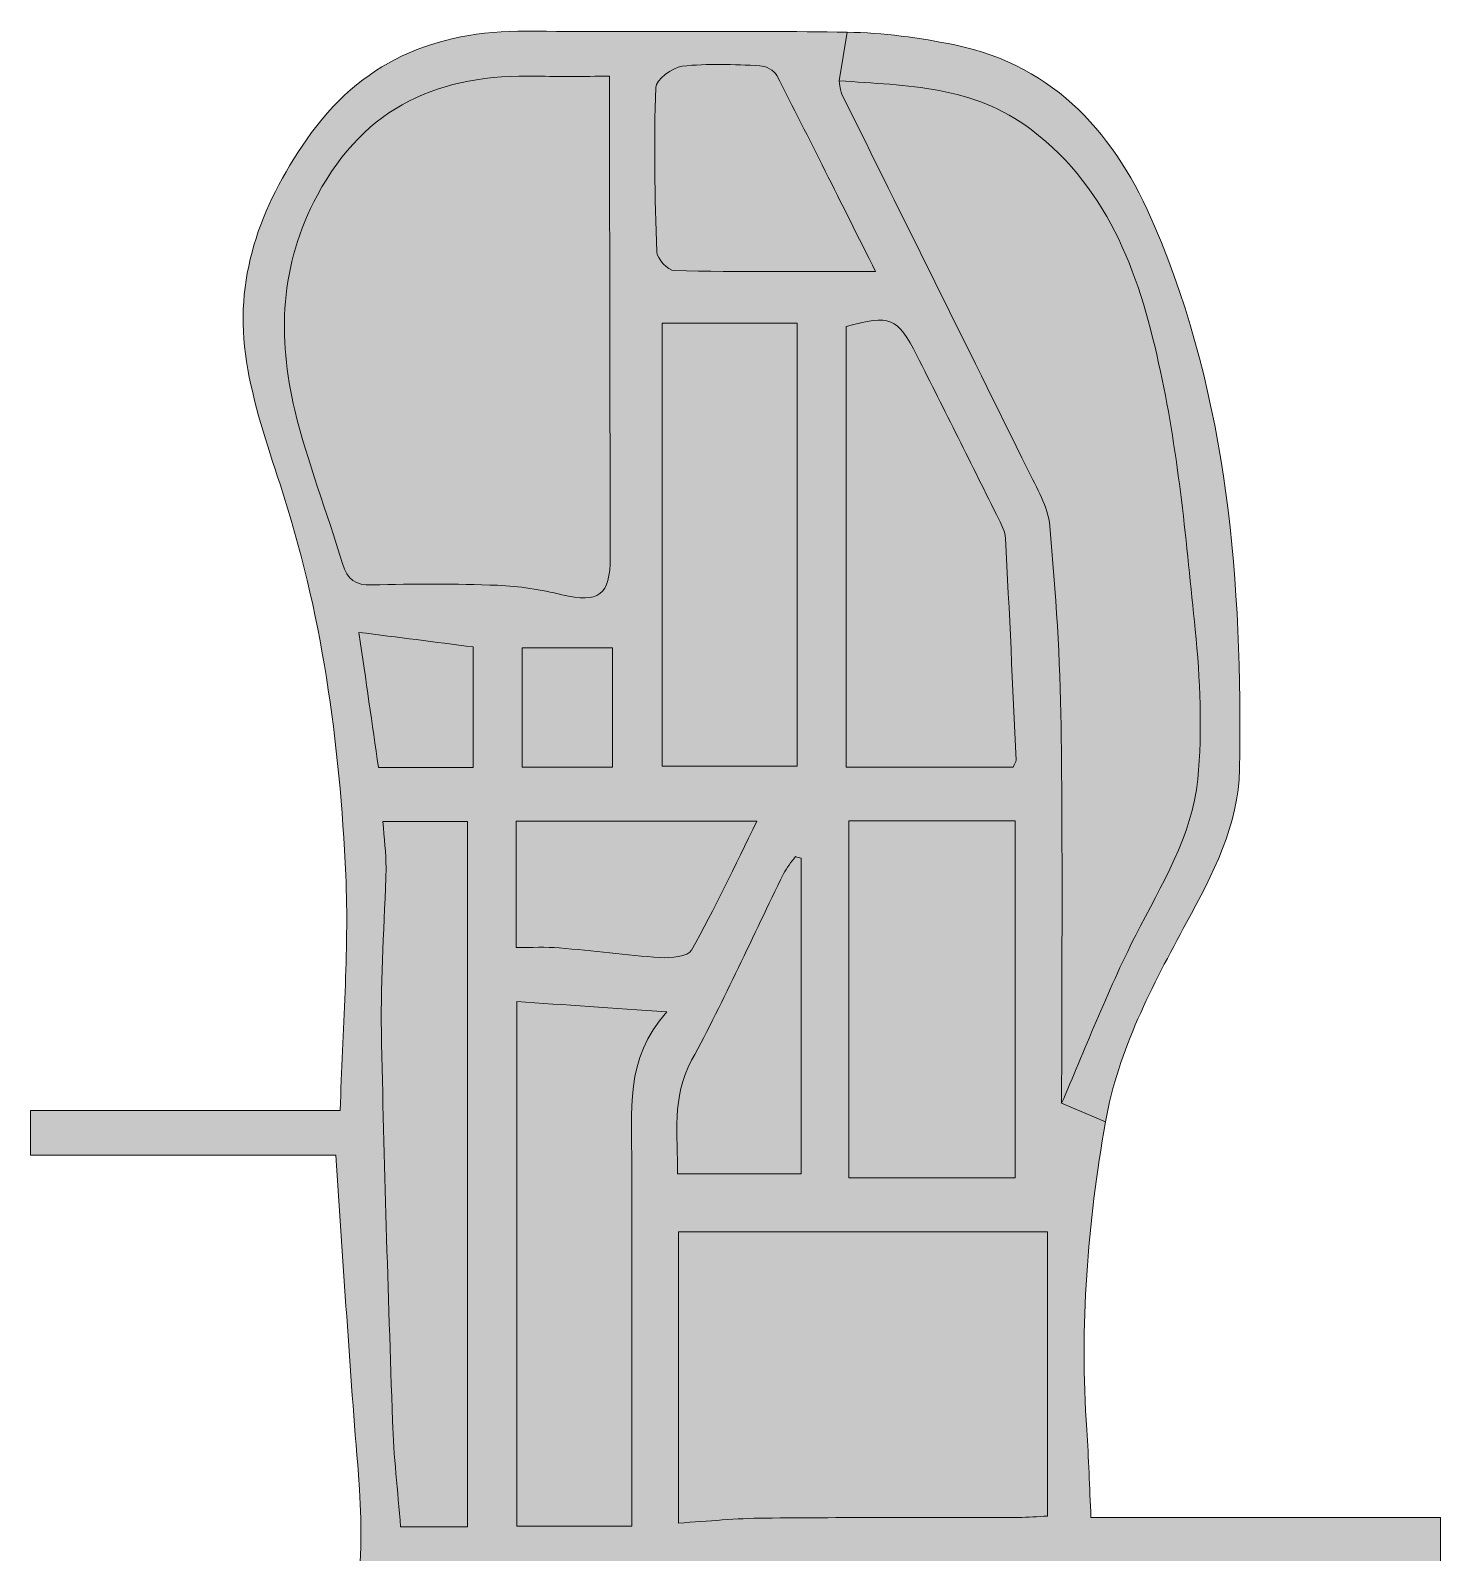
# Model space of a CAD drawing. Header units: millimetres. Extents: x 83 to 193, y -208 to -7.
# Drawn here: x 82.7 to 193.4, y -126.7 to -7.3 of the extents above; entities that cross this region are included whole.
import ezdxf

# ---------------------------------------------------------------- set-up
doc = ezdxf.new("R2010")
doc.units = ezdxf.units.MM
doc.header["$MEASUREMENT"] = 0
doc.layers.add('Layer 1', color=7, linetype='Continuous', lineweight=0)

# ---------------------------------------------------------------- blocks, each defined once
blk = doc.blocks.new('Block_0')
at = {"layer": 'Layer 1', "true_color": 0x0a0909, "transparency": 33554687}
h = blk.add_hatch(color=18, dxfattribs=at)
h.dxf.hatch_style = 2
edge = h.paths.add_edge_path()
edge.add_spline(control_points=[(166.34, -159.74), (158.06, -159.74), (150.09, -159.74), (142.05, -159.74), (142.05, -149.44), (142.05, -139.27), (142.05, -128.92), (149.02, -128.92), (155.69, -128.92), (162.75, -128.92), (162.76, -139.2), (162.38, -149.61), (166.34, -159.74)], knot_values=[0, 0, 0, 0, 1, 1, 1, 2, 2, 2, 3, 3, 3, 4, 4, 4, 4], degree=3, periodic=0)
edge = h.paths.add_edge_path()
edge.add_spline(control_points=[(169.13, -168.28), (169.76, -170.34), (170.47, -172.36), (171.22, -174.63), (164.81, -174.63), (158.72, -174.63), (152.44, -174.63), (152.44, -171.29), (152.44, -167.98), (152.44, -164.42), (154.71, -164.24), (157.07, -164.03), (159.43, -163.88), (160.66, -163.81), (161.91, -163.86), (163.15, -163.85), (167.8, -163.83), (167.78, -163.84), (169.13, -168.28)], knot_values=[0, 0, 0, 0, 1, 1, 1, 2, 2, 2, 3, 3, 3, 4, 4, 4, 5, 5, 5, 6, 6, 6, 6], degree=3, periodic=0)
edge = h.paths.add_edge_path()
edge.add_spline(control_points=[(170.19, -187.91), (168.11, -191.96), (165.07, -194.77), (160.47, -195.83), (157.77, -196.45), (155.17, -197.5), (152.36, -198.41), (152.36, -191.8), (152.36, -185.42), (152.36, -178.88), (158.84, -178.88), (165.21, -178.88), (171.8, -178.88), (172.19, -182.09), (171.65, -185.08), (170.19, -187.91)], knot_values=[0, 0, 0, 0, 1, 1, 1, 2, 2, 2, 3, 3, 3, 4, 4, 4, 5, 5, 5, 5], degree=3, periodic=0)
edge = h.paths.add_edge_path()
edge.add_spline(control_points=[(146.06, -201.88), (140.03, -204.01), (133.8, -204.9), (127.41, -204.56), (125.84, -204.48), (124.99, -203.96), (125.02, -202.05), (125.14, -194.4), (125.07, -186.74), (125.07, -178.85), (133.08, -178.85), (140.77, -178.85), (148.73, -178.85), (148.73, -182.11), (148.73, -185.22), (148.73, -188.34), (148.73, -191.55), (148.6, -194.77), (148.78, -197.97), (148.89, -200.13), (147.79, -201.27), (146.06, -201.88)], knot_values=[0, 0, 0, 0, 1, 1, 1, 2, 2, 2, 3, 3, 3, 4, 4, 4, 5, 5, 5, 6, 6, 6, 7, 7, 7, 7], degree=3, periodic=0)
edge = h.paths.add_edge_path()
edge.add_spline(control_points=[(121.56, -202.93), (113.93, -202.76), (101.53, -192.43), (100.26, -178.37), (106.83, -178.37), (113.24, -178.33), (119.65, -178.44), (120.29, -178.45), (121.47, -179.42), (121.47, -179.96), (121.59, -187.61), (121.56, -195.27), (121.56, -202.93)], knot_values=[0, 0, 0, 0, 1, 1, 1, 2, 2, 2, 3, 3, 3, 4, 4, 4, 4], degree=3, periodic=0)
edge = h.paths.add_edge_path()
edge.add_spline(control_points=[(100.26, -166.8), (100.35, -166.2), (101.08, -165.62), (101.64, -165.2), (101.92, -164.98), (102.49, -165.15), (102.93, -165.15), (109.03, -165.15), (115.14, -165.15), (121.4, -165.15), (121.4, -168.21), (121.4, -171.09), (121.4, -174.17), (114.26, -174.17), (107.11, -174.17), (99.48, -174.17), (99.74, -171.53), (99.89, -169.15), (100.26, -166.8)], knot_values=[0, 0, 0, 0, 1, 1, 1, 2, 2, 2, 3, 3, 3, 4, 4, 4, 5, 5, 5, 6, 6, 6, 6], degree=3, periodic=0)
edge = h.paths.add_edge_path()
edge.add_spline(control_points=[(111.67, -128.9), (114.97, -128.9), (118.13, -128.9), (121.43, -128.9), (121.43, -139.36), (121.43, -149.68), (121.43, -160.36), (119.21, -160.36), (117.05, -160.27), (114.9, -160.39), (111.47, -160.58), (108.04, -160.92), (104.6, -161.18), (103.91, -161.23), (103.2, -161.19), (102.14, -161.19), (106.48, -150.59), (110.79, -140.38), (111.67, -128.9)], knot_values=[0, 0, 0, 0, 1, 1, 1, 2, 2, 2, 3, 3, 3, 4, 4, 4, 5, 5, 5, 6, 6, 6, 6], degree=3, periodic=0)
edge = h.paths.add_edge_path()
edge.add_spline(control_points=[(110.34, -69.35), (112.49, -69.35), (114.63, -69.35), (116.98, -69.35), (116.98, -87.71), (116.98, -106.11), (116.98, -124.7), (115.12, -124.7), (113.47, -124.7), (111.74, -124.7), (111.51, -121.86), (111.19, -119.14), (111.1, -116.4), (110.76, -106.22), (110.42, -96.03), (110.23, -85.85), (110.15, -81.56), (110.49, -77.27), (110.59, -72.98), (110.61, -71.83), (110.44, -70.68), (110.34, -69.35)], knot_values=[0, 0, 0, 0, 1, 1, 1, 2, 2, 2, 3, 3, 3, 4, 4, 4, 5, 5, 5, 6, 6, 6, 7, 7, 7, 7], degree=3, periodic=0)
edge = h.paths.add_edge_path()
edge.add_spline(control_points=[(108.47, -54.51), (111.54, -54.9), (114.4, -55.27), (117.44, -55.66), (117.44, -58.77), (117.44, -61.85), (117.44, -65.11), (114.84, -65.11), (112.46, -65.11), (110, -65.11), (109.5, -61.69), (109.02, -58.36), (108.47, -54.51)], knot_values=[0, 0, 0, 0, 1, 1, 1, 2, 2, 2, 3, 3, 3, 4, 4, 4, 4], degree=3, periodic=0)
edge = h.paths.add_edge_path()
edge.add_spline(control_points=[(107.18, -49.12), (105.97, -45.1), (104.41, -41.17), (103.44, -37.09), (102.07, -31.33), (102.23, -25.73), (105.2, -20.21), (108.99, -13.17), (114.86, -10.67), (122.4, -10.87), (124.2, -10.91), (126.01, -10.88), (128.14, -10.88), (128.14, -13.78), (128.14, -16.32), (128.14, -18.87), (128.15, -28.79), (128.17, -38.71), (128.19, -48.63), (128.19, -51.6), (127.29, -52.24), (124.4, -51.56), (122.75, -51.17), (121.04, -50.88), (119.35, -50.82), (116.07, -50.69), (112.78, -50.7), (109.5, -50.79), (108.18, -50.82), (107.56, -50.37), (107.18, -49.12)], knot_values=[0, 0, 0, 0, 1, 1, 1, 2, 2, 2, 3, 3, 3, 4, 4, 4, 5, 5, 5, 6, 6, 6, 7, 7, 7, 8, 8, 8, 9, 9, 9, 10, 10, 10, 10], degree=3, periodic=0)
edge = h.paths.add_edge_path()
edge.add_spline(control_points=[(128.38, -65.09), (125.99, -65.09), (123.7, -65.09), (121.27, -65.09), (121.27, -61.95), (121.27, -58.93), (121.27, -55.73), (123.61, -55.73), (125.9, -55.73), (128.38, -55.73), (128.38, -58.76), (128.38, -61.78), (128.38, -65.09)], knot_values=[0, 0, 0, 0, 1, 1, 1, 2, 2, 2, 3, 3, 3, 4, 4, 4, 4], degree=3, periodic=0)
edge = h.paths.add_edge_path()
edge.add_spline(control_points=[(131.76, -11.76), (131.78, -11.16), (133.05, -10.19), (133.83, -10.09), (135.84, -9.86), (137.9, -9.97), (139.94, -10.05), (140.4, -10.07), (141.06, -10.42), (141.26, -10.81), (143.8, -15.76), (146.28, -20.74), (149.02, -26.2), (143.39, -26.2), (138.3, -26.24), (133.22, -26.13), (132.73, -26.12), (131.86, -25.18), (131.84, -24.65), (131.69, -20.35), (131.62, -16.05), (131.76, -11.76)], knot_values=[0, 0, 0, 0, 1, 1, 1, 2, 2, 2, 3, 3, 3, 4, 4, 4, 5, 5, 5, 6, 6, 6, 7, 7, 7, 7], degree=3, periodic=0)
edge = h.paths.add_edge_path()
edge.add_spline(control_points=[(152.26, -32.8), (154.43, -37.08), (156.57, -41.38), (158.71, -45.68), (158.93, -46.13), (159.19, -46.62), (159.21, -47.11), (159.52, -52.92), (159.78, -58.73), (160.05, -64.55), (160.05, -64.67), (159.94, -64.8), (159.81, -65.1), (155.43, -65.1), (151.15, -65.1), (146.7, -65.1), (146.7, -53.5), (146.7, -42.01), (146.7, -30.52), (150.16, -29.56), (150.73, -29.78), (152.26, -32.8)], knot_values=[0, 0, 0, 0, 1, 1, 1, 2, 2, 2, 3, 3, 3, 4, 4, 4, 5, 5, 5, 6, 6, 6, 7, 7, 7, 7], degree=3, periodic=0)
edge = h.paths.add_edge_path()
edge.add_spline(control_points=[(146.92, -97.31), (146.92, -87.82), (146.92, -78.63), (146.92, -69.3), (151.14, -69.3), (155.47, -69.3), (159.96, -69.3), (159.96, -78.66), (159.96, -87.95), (159.96, -97.31), (155.74, -97.31), (151.51, -97.31), (146.92, -97.31)], knot_values=[0, 0, 0, 0, 1, 1, 1, 2, 2, 2, 3, 3, 3, 4, 4, 4, 4], degree=3, periodic=0)
edge = h.paths.add_edge_path()
edge.add_spline(control_points=[(125.26, -164.4), (133.04, -164.4), (140.68, -164.4), (148.52, -164.4), (148.52, -167.6), (148.52, -170.83), (148.52, -174.23), (140.82, -174.23), (133.13, -174.23), (125.26, -174.23), (125.26, -171.04), (125.26, -167.87), (125.26, -164.4)], knot_values=[0, 0, 0, 0, 1, 1, 1, 2, 2, 2, 3, 3, 3, 4, 4, 4, 4], degree=3, periodic=0)
edge = h.paths.add_edge_path()
edge.add_spline(control_points=[(125.24, -128.95), (129.56, -128.95), (133.9, -128.95), (138.31, -128.95), (138.31, -139.37), (138.31, -149.69), (138.31, -160.17), (133.79, -160.17), (129.6, -160.17), (125.24, -160.17), (125.24, -149.8), (125.24, -139.47), (125.24, -128.95)], knot_values=[0, 0, 0, 0, 1, 1, 1, 2, 2, 2, 3, 3, 3, 4, 4, 4, 4], degree=3, periodic=0)
edge = h.paths.add_edge_path()
edge.add_spline(control_points=[(120.86, -83.48), (124.6, -83.74), (128.35, -84), (132.63, -84.3), (129.29, -87.94), (129.89, -92.18), (129.89, -96.3), (129.89, -104.91), (129.89, -113.51), (129.89, -122.12), (129.89, -122.91), (129.89, -123.69), (129.89, -124.64), (126.79, -124.64), (123.91, -124.64), (120.86, -124.64), (120.86, -110.94), (120.86, -97.27), (120.86, -83.48)], knot_values=[0, 0, 0, 0, 1, 1, 1, 2, 2, 2, 3, 3, 3, 4, 4, 4, 5, 5, 5, 6, 6, 6, 6], degree=3, periodic=0)
edge = h.paths.add_edge_path()
edge.add_spline(control_points=[(139.7, -69.32), (137.93, -72.89), (136.37, -76.23), (134.58, -79.44), (134.29, -79.95), (132.94, -80.08), (132.1, -80.03), (129.46, -79.86), (126.83, -79.49), (124.19, -79.27), (123.13, -79.18), (122.04, -79.25), (120.8, -79.25), (120.8, -75.72), (120.8, -72.6), (120.8, -69.32), (127.04, -69.32), (133.18, -69.32), (139.7, -69.32)], knot_values=[0, 0, 0, 0, 1, 1, 1, 2, 2, 2, 3, 3, 3, 4, 4, 4, 5, 5, 5, 6, 6, 6, 6], degree=3, periodic=0)
edge = h.paths.add_edge_path()
edge.add_spline(control_points=[(142.86, -65.02), (139.42, -65.02), (135.95, -65.02), (132.27, -65.02), (132.27, -53.54), (132.27, -41.99), (132.27, -30.25), (135.87, -30.25), (139.28, -30.25), (142.86, -30.25), (142.86, -41.84), (142.86, -53.34), (142.86, -65.02)], knot_values=[0, 0, 0, 0, 1, 1, 1, 2, 2, 2, 3, 3, 3, 4, 4, 4, 4], degree=3, periodic=0)
edge = h.paths.add_edge_path()
edge.add_spline(control_points=[(134.58, -88.09), (137.16, -83.31), (139.39, -78.34), (141.79, -73.46), (142.03, -72.98), (142.4, -72.56), (142.72, -72.11), (142.87, -72.15), (143.02, -72.19), (143.17, -72.23), (143.17, -80.42), (143.17, -88.61), (143.17, -97.01), (140.12, -97.01), (136.9, -97.01), (133.47, -97.01), (133.5, -93.96), (132.99, -91.03), (134.58, -88.09)], knot_values=[0, 0, 0, 0, 1, 1, 1, 2, 2, 2, 3, 3, 3, 4, 4, 4, 5, 5, 5, 6, 6, 6, 6], degree=3, periodic=0)
edge = h.paths.add_edge_path()
edge.add_spline(control_points=[(162.51, -101.54), (162.51, -109.15), (162.51, -116.39), (162.51, -123.85), (161.76, -123.89), (160.98, -123.96), (160.21, -123.96), (153.57, -123.98), (146.92, -123.95), (140.28, -124.01), (138.09, -124.03), (135.9, -124.26), (133.55, -124.4), (133.55, -116.89), (133.55, -109.19), (133.55, -101.54), (143.37, -101.54), (152.95, -101.54), (162.51, -101.54)], knot_values=[0, 0, 0, 0, 1, 1, 1, 2, 2, 2, 3, 3, 3, 4, 4, 4, 5, 5, 5, 6, 6, 6, 6], degree=3, periodic=0)
edge = h.paths.add_edge_path()
edge.add_spline(control_points=[(193.36, -123.97), (184.2, -123.97), (175.11, -123.97), (165.92, -123.97), (165.81, -121.57), (165.74, -119.33), (165.59, -117.08), (165.03, -108.96), (165.65, -100.93), (167.06, -92.92), (167.06, -92.92), (163.62, -91.46), (163.62, -91.46), (163.62, -82.15), (163.71, -72), (163.58, -61.86), (163.51, -56.62), (163.16, -51.38), (162.69, -46.17), (162.55, -44.65), (161.66, -43.17), (160.96, -41.75), (156.11, -31.91), (151.23, -22.1), (146.36, -12.27), (146.27, -12.09), (146.27, -11.87), (146.15, -11.23), (146.15, -11.23), (146.78, -7.42), (146.78, -7.42), (138.39, -7.29), (130, -7.41), (121.61, -7.34), (114.4, -7.28), (108.57, -9.75), (104.34, -15.86), (100.67, -21.15), (98.6, -26.84), (99.64, -33.27), (100.17, -36.53), (101.23, -39.73), (102.27, -42.89), (105.57, -52.85), (106.96, -63.16), (107.43, -73.56), (107.7, -79.65), (107.17, -85.77), (107, -92.02), (98.65, -92.02), (90.65, -92.02), (82.68, -92.02), (82.68, -93.25), (82.68, -94.31), (82.68, -95.54), (90.79, -95.54), (98.78, -95.54), (106.65, -95.54), (107.24, -104.03), (107.74, -112.34), (108.43, -120.62), (109.47, -132.91), (106.05, -144.28), (101.14, -155.25), (97.39, -163.64), (95.28, -172.08), (97.43, -181.27), (100.3, -193.59), (107.49, -202.09), (119.4, -206.44), (124.35, -208.25), (129.56, -208.5), (134.73, -207.95), (138.33, -207.56), (142.11, -207.11), (145.36, -205.67), (150.64, -203.32), (155.68, -200.48), (161.39, -199.09), (163.33, -198.61), (165.21, -197.54), (166.9, -196.42), (172.29, -192.86), (174.45, -187.47), (175.01, -181.28), (175.47, -176.09), (173.44, -171.44), (171.8, -166.71), (168.68, -157.69), (165.63, -148.68), (166.01, -138.92), (166.14, -135.52), (166.03, -132.11), (166.03, -128.15), (175.32, -128.15), (184.37, -128.15), (193.36, -128.15), (193.36, -126.44), (193.36, -125.29), (193.36, -123.97)], knot_values=[0, 0, 0, 0, 1, 1, 1, 2, 2, 2, 3, 3, 3, 4, 4, 4, 5, 5, 5, 6, 6, 6, 7, 7, 7, 8, 8, 8, 9, 9, 9, 10, 10, 10, 11, 11, 11, 12, 12, 12, 13, 13, 13, 14, 14, 14, 15, 15, 15, 16, 16, 16, 17, 17, 17, 18, 18, 18, 19, 19, 19, 20, 20, 20, 21, 21, 21, 22, 22, 22, 23, 23, 23, 24, 24, 24, 25, 25, 25, 26, 26, 26, 27, 27, 27, 28, 28, 28, 29, 29, 29, 30, 30, 30, 31, 31, 31, 32, 32, 32, 33, 33, 33, 33], degree=3, periodic=0)
h = blk.add_hatch(color=18, dxfattribs=at)
h.dxf.hatch_style = 2
edge = h.paths.add_edge_path()
edge.add_spline(control_points=[(161.23, -15.06), (167.55, -19.87), (169.84, -26.88), (171.38, -34.05), (172.81, -40.69), (173.42, -47.52), (174.1, -54.3), (174.5, -58.19), (174.67, -62.17), (174.3, -66.04), (173.87, -70.5), (171.43, -74.32), (169.43, -78.28), (167.16, -82.76), (165.35, -87.48), (163.62, -91.46), (163.62, -91.46), (167.06, -92.92), (167.06, -92.92), (168.07, -87.23), (170.73, -82.26), (173.42, -77.29), (175.48, -73.5), (177.51, -69.61), (177.58, -65.25), (177.81, -50.68), (176.71, -36.25), (170.92, -22.63), (167.91, -15.57), (163.21, -10.07), (155.24, -8.42), (152.47, -7.85), (149.61, -7.47), (146.78, -7.42), (146.78, -7.42), (146.15, -11.23), (146.15, -11.23), (151.52, -11.62), (156.7, -11.62), (161.23, -15.06)], knot_values=[0, 0, 0, 0, 1, 1, 1, 2, 2, 2, 3, 3, 3, 4, 4, 4, 5, 5, 5, 6, 6, 6, 7, 7, 7, 8, 8, 8, 9, 9, 9, 10, 10, 10, 11, 11, 11, 12, 12, 12, 13, 13, 13, 13], degree=3, periodic=0)
at = {"layer": 'Layer 1'}
for points, knots in [([(193.36, -123.97), (184.2, -123.97), (175.11, -123.97), (165.92, -123.97), (165.81, -121.57), (165.74, -119.33), (165.59, -117.08), (165.03, -108.96), (165.65, -100.93), (167.06, -92.92), (167.06, -92.92), (163.62, -91.46), (163.62, -91.46), (163.62, -82.15), (163.71, -72), (163.58, -61.86), (163.51, -56.62), (163.16, -51.38), (162.69, -46.17), (162.55, -44.65), (161.66, -43.17), (160.96, -41.75), (156.11, -31.91), (151.23, -22.1), (146.36, -12.27), (146.27, -12.09), (146.27, -11.87), (146.15, -11.23), (146.15, -11.23), (146.78, -7.42), (146.78, -7.42), (138.39, -7.29), (130, -7.41), (121.61, -7.34), (114.4, -7.28), (108.57, -9.75), (104.34, -15.86), (100.67, -21.15), (98.6, -26.84), (99.64, -33.27), (100.17, -36.53), (101.23, -39.73), (102.27, -42.89), (105.57, -52.85), (106.96, -63.16), (107.43, -73.56), (107.7, -79.65), (107.17, -85.77), (107, -92.02), (98.65, -92.02), (90.65, -92.02), (82.68, -92.02), (82.68, -93.25), (82.68, -94.31), (82.68, -95.54), (90.79, -95.54), (98.78, -95.54), (106.65, -95.54), (107.24, -104.03), (107.74, -112.34), (108.43, -120.62), (109.47, -132.91), (106.05, -144.28), (101.14, -155.25), (97.39, -163.64), (95.28, -172.08), (97.43, -181.27), (100.3, -193.59), (107.49, -202.09), (119.4, -206.44), (124.35, -208.25), (129.56, -208.5), (134.73, -207.95), (138.33, -207.56), (142.11, -207.11), (145.36, -205.67), (150.64, -203.32), (155.68, -200.48), (161.39, -199.09), (163.33, -198.61), (165.21, -197.54), (166.9, -196.42), (172.29, -192.86), (174.45, -187.47), (175.01, -181.28), (175.47, -176.09), (173.44, -171.44), (171.8, -166.71), (168.68, -157.69), (165.63, -148.68), (166.01, -138.92), (166.14, -135.52), (166.03, -132.11), (166.03, -128.15), (175.32, -128.15), (184.37, -128.15), (193.36, -128.15), (193.36, -126.44), (193.36, -125.29), (193.36, -123.97)], [0, 0, 0, 0, 1, 1, 1, 2, 2, 2, 3, 3, 3, 4, 4, 4, 5, 5, 5, 6, 6, 6, 7, 7, 7, 8, 8, 8, 9, 9, 9, 10, 10, 10, 11, 11, 11, 12, 12, 12, 13, 13, 13, 14, 14, 14, 15, 15, 15, 16, 16, 16, 17, 17, 17, 18, 18, 18, 19, 19, 19, 20, 20, 20, 21, 21, 21, 22, 22, 22, 23, 23, 23, 24, 24, 24, 25, 25, 25, 26, 26, 26, 27, 27, 27, 28, 28, 28, 29, 29, 29, 30, 30, 30, 31, 31, 31, 32, 32, 32, 33, 33, 33, 33]), ([(161.23, -15.06), (167.55, -19.87), (169.84, -26.88), (171.38, -34.05), (172.81, -40.69), (173.42, -47.52), (174.1, -54.3), (174.5, -58.19), (174.67, -62.17), (174.3, -66.04), (173.87, -70.5), (171.43, -74.32), (169.43, -78.28), (167.16, -82.76), (165.35, -87.48), (163.62, -91.46), (163.62, -91.46), (167.06, -92.92), (167.06, -92.92), (168.07, -87.23), (170.73, -82.26), (173.42, -77.29), (175.48, -73.5), (177.51, -69.61), (177.58, -65.25), (177.81, -50.68), (176.71, -36.25), (170.92, -22.63), (167.91, -15.57), (163.21, -10.07), (155.24, -8.42), (152.47, -7.85), (149.61, -7.47), (146.78, -7.42), (146.78, -7.42), (146.15, -11.23), (146.15, -11.23), (151.52, -11.62), (156.7, -11.62), (161.23, -15.06)], [0, 0, 0, 0, 1, 1, 1, 2, 2, 2, 3, 3, 3, 4, 4, 4, 5, 5, 5, 6, 6, 6, 7, 7, 7, 8, 8, 8, 9, 9, 9, 10, 10, 10, 11, 11, 11, 12, 12, 12, 13, 13, 13, 13]), ([(119.35, -50.82), (121.04, -50.88), (122.75, -51.17), (124.4, -51.56), (127.29, -52.24), (128.19, -51.6), (128.19, -48.63), (128.17, -38.71), (128.15, -28.79), (128.14, -18.87), (128.14, -16.32), (128.14, -13.78), (128.14, -10.88), (126.01, -10.88), (124.2, -10.91), (122.4, -10.87), (114.86, -10.67), (108.99, -13.17), (105.2, -20.21), (102.23, -25.73), (102.07, -31.33), (103.44, -37.09), (104.41, -41.17), (105.97, -45.1), (107.18, -49.12), (107.56, -50.37), (108.18, -50.82), (109.5, -50.79), (112.78, -50.7), (116.07, -50.69), (119.35, -50.82)], [0, 0, 0, 0, 1, 1, 1, 2, 2, 2, 3, 3, 3, 4, 4, 4, 5, 5, 5, 6, 6, 6, 7, 7, 7, 8, 8, 8, 9, 9, 9, 10, 10, 10, 10]), ([(107.18, -49.12), (105.97, -45.1), (104.41, -41.17), (103.44, -37.09), (102.07, -31.33), (102.23, -25.73), (105.2, -20.21), (108.99, -13.17), (114.86, -10.67), (122.4, -10.87), (124.2, -10.91), (126.01, -10.88), (128.14, -10.88), (128.14, -13.78), (128.14, -16.32), (128.14, -18.87), (128.15, -28.79), (128.17, -38.71), (128.19, -48.63), (128.19, -51.6), (127.29, -52.24), (124.4, -51.56), (122.75, -51.17), (121.04, -50.88), (119.35, -50.82), (116.07, -50.69), (112.78, -50.7), (109.5, -50.79), (108.18, -50.82), (107.56, -50.37), (107.18, -49.12)], [0, 0, 0, 0, 1, 1, 1, 2, 2, 2, 3, 3, 3, 4, 4, 4, 5, 5, 5, 6, 6, 6, 7, 7, 7, 8, 8, 8, 9, 9, 9, 10, 10, 10, 10]), ([(133.22, -26.13), (138.3, -26.24), (143.39, -26.2), (149.02, -26.2), (146.28, -20.74), (143.8, -15.76), (141.26, -10.81), (141.06, -10.42), (140.4, -10.07), (139.94, -10.05), (137.9, -9.97), (135.84, -9.86), (133.83, -10.09), (133.05, -10.19), (131.78, -11.16), (131.76, -11.76), (131.62, -16.05), (131.69, -20.35), (131.84, -24.65), (131.86, -25.18), (132.73, -26.12), (133.22, -26.13)], [0, 0, 0, 0, 1, 1, 1, 2, 2, 2, 3, 3, 3, 4, 4, 4, 5, 5, 5, 6, 6, 6, 7, 7, 7, 7]), ([(131.76, -11.76), (131.78, -11.16), (133.05, -10.19), (133.83, -10.09), (135.84, -9.86), (137.9, -9.97), (139.94, -10.05), (140.4, -10.07), (141.06, -10.42), (141.26, -10.81), (143.8, -15.76), (146.28, -20.74), (149.02, -26.2), (143.39, -26.2), (138.3, -26.24), (133.22, -26.13), (132.73, -26.12), (131.86, -25.18), (131.84, -24.65), (131.69, -20.35), (131.62, -16.05), (131.76, -11.76)], [0, 0, 0, 0, 1, 1, 1, 2, 2, 2, 3, 3, 3, 4, 4, 4, 5, 5, 5, 6, 6, 6, 7, 7, 7, 7]), ([(174.3, -66.04), (174.67, -62.17), (174.5, -58.19), (174.1, -54.3), (173.42, -47.52), (172.81, -40.69), (171.38, -34.05), (169.84, -26.88), (167.55, -19.87), (161.23, -15.06), (156.7, -11.62), (151.52, -11.62), (146.15, -11.23), (146.27, -11.87), (146.27, -12.09), (146.36, -12.27), (151.23, -22.1), (156.11, -31.91), (160.96, -41.75), (161.66, -43.17), (162.55, -44.65), (162.69, -46.17), (163.16, -51.38), (163.51, -56.62), (163.58, -61.86), (163.71, -72), (163.62, -82.15), (163.62, -91.46), (165.35, -87.48), (167.16, -82.76), (169.43, -78.28), (171.43, -74.32), (173.87, -70.5), (174.3, -66.04)], [0, 0, 0, 0, 1, 1, 1, 2, 2, 2, 3, 3, 3, 4, 4, 4, 5, 5, 5, 6, 6, 6, 7, 7, 7, 8, 8, 8, 9, 9, 9, 10, 10, 10, 11, 11, 11, 11]), ([(146.7, -65.1), (151.15, -65.1), (155.43, -65.1), (159.81, -65.1), (159.94, -64.8), (160.05, -64.67), (160.05, -64.55), (159.78, -58.73), (159.52, -52.92), (159.21, -47.11), (159.19, -46.62), (158.93, -46.13), (158.71, -45.68), (156.57, -41.38), (154.43, -37.08), (152.26, -32.8), (150.73, -29.78), (150.16, -29.56), (146.7, -30.52), (146.7, -42.01), (146.7, -53.5), (146.7, -65.1)], [0, 0, 0, 0, 1, 1, 1, 2, 2, 2, 3, 3, 3, 4, 4, 4, 5, 5, 5, 6, 6, 6, 7, 7, 7, 7]), ([(152.26, -32.8), (154.43, -37.08), (156.57, -41.38), (158.71, -45.68), (158.93, -46.13), (159.19, -46.62), (159.21, -47.11), (159.52, -52.92), (159.78, -58.73), (160.05, -64.55), (160.05, -64.67), (159.94, -64.8), (159.81, -65.1), (155.43, -65.1), (151.15, -65.1), (146.7, -65.1), (146.7, -53.5), (146.7, -42.01), (146.7, -30.52), (150.16, -29.56), (150.73, -29.78), (152.26, -32.8)], [0, 0, 0, 0, 1, 1, 1, 2, 2, 2, 3, 3, 3, 4, 4, 4, 5, 5, 5, 6, 6, 6, 7, 7, 7, 7]), ([(132.27, -65.02), (135.95, -65.02), (139.42, -65.02), (142.86, -65.02), (142.86, -53.34), (142.86, -41.84), (142.86, -30.25), (139.28, -30.25), (135.87, -30.25), (132.27, -30.25), (132.27, -41.99), (132.27, -53.54), (132.27, -65.02)], [0, 0, 0, 0, 1, 1, 1, 2, 2, 2, 3, 3, 3, 4, 4, 4, 4]), ([(142.86, -65.02), (139.42, -65.02), (135.95, -65.02), (132.27, -65.02), (132.27, -53.54), (132.27, -41.99), (132.27, -30.25), (135.87, -30.25), (139.28, -30.25), (142.86, -30.25), (142.86, -41.84), (142.86, -53.34), (142.86, -65.02)], [0, 0, 0, 0, 1, 1, 1, 2, 2, 2, 3, 3, 3, 4, 4, 4, 4]), ([(117.44, -65.11), (117.44, -61.85), (117.44, -58.77), (117.44, -55.66), (114.4, -55.27), (111.54, -54.9), (108.47, -54.51), (109.02, -58.36), (109.5, -61.69), (110, -65.11), (112.46, -65.11), (114.84, -65.11), (117.44, -65.11)], [0, 0, 0, 0, 1, 1, 1, 2, 2, 2, 3, 3, 3, 4, 4, 4, 4]), ([(108.47, -54.51), (111.54, -54.9), (114.4, -55.27), (117.44, -55.66), (117.44, -58.77), (117.44, -61.85), (117.44, -65.11), (114.84, -65.11), (112.46, -65.11), (110, -65.11), (109.5, -61.69), (109.02, -58.36), (108.47, -54.51)], [0, 0, 0, 0, 1, 1, 1, 2, 2, 2, 3, 3, 3, 4, 4, 4, 4]), ([(121.27, -65.09), (123.7, -65.09), (125.99, -65.09), (128.38, -65.09), (128.38, -61.78), (128.38, -58.76), (128.38, -55.73), (125.9, -55.73), (123.61, -55.73), (121.27, -55.73), (121.27, -58.93), (121.27, -61.95), (121.27, -65.09)], [0, 0, 0, 0, 1, 1, 1, 2, 2, 2, 3, 3, 3, 4, 4, 4, 4]), ([(128.38, -65.09), (125.99, -65.09), (123.7, -65.09), (121.27, -65.09), (121.27, -61.95), (121.27, -58.93), (121.27, -55.73), (123.61, -55.73), (125.9, -55.73), (128.38, -55.73), (128.38, -58.76), (128.38, -61.78), (128.38, -65.09)], [0, 0, 0, 0, 1, 1, 1, 2, 2, 2, 3, 3, 3, 4, 4, 4, 4]), ([(110.23, -85.85), (110.42, -96.03), (110.76, -106.22), (111.1, -116.4), (111.19, -119.14), (111.51, -121.86), (111.74, -124.7), (113.47, -124.7), (115.12, -124.7), (116.98, -124.7), (116.98, -106.11), (116.98, -87.71), (116.98, -69.35), (114.63, -69.35), (112.49, -69.35), (110.34, -69.35), (110.44, -70.68), (110.61, -71.83), (110.59, -72.98), (110.49, -77.27), (110.15, -81.56), (110.23, -85.85)], [0, 0, 0, 0, 1, 1, 1, 2, 2, 2, 3, 3, 3, 4, 4, 4, 5, 5, 5, 6, 6, 6, 7, 7, 7, 7]), ([(110.34, -69.35), (112.49, -69.35), (114.63, -69.35), (116.98, -69.35), (116.98, -87.71), (116.98, -106.11), (116.98, -124.7), (115.12, -124.7), (113.47, -124.7), (111.74, -124.7), (111.51, -121.86), (111.19, -119.14), (111.1, -116.4), (110.76, -106.22), (110.42, -96.03), (110.23, -85.85), (110.15, -81.56), (110.49, -77.27), (110.59, -72.98), (110.61, -71.83), (110.44, -70.68), (110.34, -69.35)], [0, 0, 0, 0, 1, 1, 1, 2, 2, 2, 3, 3, 3, 4, 4, 4, 5, 5, 5, 6, 6, 6, 7, 7, 7, 7]), ([(120.8, -79.25), (122.04, -79.25), (123.13, -79.18), (124.19, -79.27), (126.83, -79.49), (129.46, -79.86), (132.1, -80.03), (132.94, -80.08), (134.29, -79.95), (134.58, -79.44), (136.37, -76.23), (137.93, -72.89), (139.7, -69.32), (133.18, -69.32), (127.04, -69.32), (120.8, -69.32), (120.8, -72.6), (120.8, -75.72), (120.8, -79.25)], [0, 0, 0, 0, 1, 1, 1, 2, 2, 2, 3, 3, 3, 4, 4, 4, 5, 5, 5, 6, 6, 6, 6]), ([(139.7, -69.32), (137.93, -72.89), (136.37, -76.23), (134.58, -79.44), (134.29, -79.95), (132.94, -80.08), (132.1, -80.03), (129.46, -79.86), (126.83, -79.49), (124.19, -79.27), (123.13, -79.18), (122.04, -79.25), (120.8, -79.25), (120.8, -75.72), (120.8, -72.6), (120.8, -69.32), (127.04, -69.32), (133.18, -69.32), (139.7, -69.32)], [0, 0, 0, 0, 1, 1, 1, 2, 2, 2, 3, 3, 3, 4, 4, 4, 5, 5, 5, 6, 6, 6, 6]), ([(146.92, -69.3), (146.92, -78.63), (146.92, -87.82), (146.92, -97.31), (151.51, -97.31), (155.74, -97.31), (159.96, -97.31), (159.96, -87.95), (159.96, -78.66), (159.96, -69.3), (155.47, -69.3), (151.14, -69.3), (146.92, -69.3)], [0, 0, 0, 0, 1, 1, 1, 2, 2, 2, 3, 3, 3, 4, 4, 4, 4]), ([(146.92, -97.31), (146.92, -87.82), (146.92, -78.63), (146.92, -69.3), (151.14, -69.3), (155.47, -69.3), (159.96, -69.3), (159.96, -78.66), (159.96, -87.95), (159.96, -97.31), (155.74, -97.31), (151.51, -97.31), (146.92, -97.31)], [0, 0, 0, 0, 1, 1, 1, 2, 2, 2, 3, 3, 3, 4, 4, 4, 4]), ([(143.17, -97.01), (143.17, -88.61), (143.17, -80.42), (143.17, -72.23), (143.02, -72.19), (142.87, -72.15), (142.72, -72.11), (142.4, -72.56), (142.03, -72.98), (141.79, -73.46), (139.39, -78.34), (137.16, -83.31), (134.58, -88.09), (132.99, -91.03), (133.5, -93.96), (133.47, -97.01), (136.9, -97.01), (140.12, -97.01), (143.17, -97.01)], [0, 0, 0, 0, 1, 1, 1, 2, 2, 2, 3, 3, 3, 4, 4, 4, 5, 5, 5, 6, 6, 6, 6]), ([(134.58, -88.09), (137.16, -83.31), (139.39, -78.34), (141.79, -73.46), (142.03, -72.98), (142.4, -72.56), (142.72, -72.11), (142.87, -72.15), (143.02, -72.19), (143.17, -72.23), (143.17, -80.42), (143.17, -88.61), (143.17, -97.01), (140.12, -97.01), (136.9, -97.01), (133.47, -97.01), (133.5, -93.96), (132.99, -91.03), (134.58, -88.09)], [0, 0, 0, 0, 1, 1, 1, 2, 2, 2, 3, 3, 3, 4, 4, 4, 5, 5, 5, 6, 6, 6, 6]), ([(129.89, -122.12), (129.89, -113.51), (129.89, -104.91), (129.89, -96.3), (129.89, -92.18), (129.29, -87.94), (132.63, -84.3), (128.35, -84), (124.6, -83.74), (120.86, -83.48), (120.86, -97.27), (120.86, -110.94), (120.86, -124.64), (123.91, -124.64), (126.79, -124.64), (129.89, -124.64), (129.89, -123.69), (129.89, -122.91), (129.89, -122.12)], [0, 0, 0, 0, 1, 1, 1, 2, 2, 2, 3, 3, 3, 4, 4, 4, 5, 5, 5, 6, 6, 6, 6]), ([(120.86, -83.48), (124.6, -83.74), (128.35, -84), (132.63, -84.3), (129.29, -87.94), (129.89, -92.18), (129.89, -96.3), (129.89, -104.91), (129.89, -113.51), (129.89, -122.12), (129.89, -122.91), (129.89, -123.69), (129.89, -124.64), (126.79, -124.64), (123.91, -124.64), (120.86, -124.64), (120.86, -110.94), (120.86, -97.27), (120.86, -83.48)], [0, 0, 0, 0, 1, 1, 1, 2, 2, 2, 3, 3, 3, 4, 4, 4, 5, 5, 5, 6, 6, 6, 6]), ([(133.55, -124.4), (135.9, -124.26), (138.09, -124.03), (140.28, -124.01), (146.92, -123.95), (153.57, -123.98), (160.21, -123.96), (160.98, -123.96), (161.76, -123.89), (162.51, -123.85), (162.51, -116.39), (162.51, -109.15), (162.51, -101.54), (152.95, -101.54), (143.37, -101.54), (133.55, -101.54), (133.55, -109.19), (133.55, -116.89), (133.55, -124.4)], [0, 0, 0, 0, 1, 1, 1, 2, 2, 2, 3, 3, 3, 4, 4, 4, 5, 5, 5, 6, 6, 6, 6]), ([(162.51, -101.54), (162.51, -109.15), (162.51, -116.39), (162.51, -123.85), (161.76, -123.89), (160.98, -123.96), (160.21, -123.96), (153.57, -123.98), (146.92, -123.95), (140.28, -124.01), (138.09, -124.03), (135.9, -124.26), (133.55, -124.4), (133.55, -116.89), (133.55, -109.19), (133.55, -101.54), (143.37, -101.54), (152.95, -101.54), (162.51, -101.54)], [0, 0, 0, 0, 1, 1, 1, 2, 2, 2, 3, 3, 3, 4, 4, 4, 5, 5, 5, 6, 6, 6, 6])]:
    blk.add_open_spline(points, degree=3, knots=knots, dxfattribs=at)

msp = doc.modelspace()

# ---------------------------------------------------------------- hatches: boundary and pattern name
at = {"layer": 'Layer 1', "true_color": 0x4e4d4e, "transparency": 33554687}
h = msp.add_hatch(color=251, dxfattribs=at)
h.dxf.hatch_style = 2
edge = h.paths.add_edge_path()
edge.add_spline(control_points=[(119.35, -50.82), (121.04, -50.88), (122.75, -51.17), (124.4, -51.56), (127.29, -52.24), (128.19, -51.6), (128.19, -48.63), (128.17, -38.71), (128.15, -28.79), (128.14, -18.87), (128.14, -16.32), (128.14, -13.78), (128.14, -10.88), (126.01, -10.88), (124.2, -10.91), (122.4, -10.87), (114.86, -10.67), (108.99, -13.17), (105.2, -20.21), (102.23, -25.73), (102.07, -31.33), (103.44, -37.09), (104.41, -41.17), (105.97, -45.1), (107.18, -49.12), (107.56, -50.37), (108.18, -50.82), (109.5, -50.79), (112.78, -50.7), (116.07, -50.69), (119.35, -50.82)], knot_values=[0, 0, 0, 0, 1, 1, 1, 2, 2, 2, 3, 3, 3, 4, 4, 4, 5, 5, 5, 6, 6, 6, 7, 7, 7, 8, 8, 8, 9, 9, 9, 10, 10, 10, 10], degree=3, periodic=0)
at = {"layer": 'Layer 1', "true_color": 0x4d4d4d, "transparency": 33554687}
h = msp.add_hatch(color=251, dxfattribs=at)
h.dxf.hatch_style = 2
edge = h.paths.add_edge_path()
edge.add_spline(control_points=[(133.22, -26.13), (138.3, -26.24), (143.39, -26.2), (149.02, -26.2), (146.28, -20.74), (143.8, -15.76), (141.26, -10.81), (141.06, -10.42), (140.4, -10.07), (139.94, -10.05), (137.9, -9.97), (135.84, -9.86), (133.83, -10.09), (133.05, -10.19), (131.78, -11.16), (131.76, -11.76), (131.62, -16.05), (131.69, -20.35), (131.84, -24.65), (131.86, -25.18), (132.73, -26.12), (133.22, -26.13)], knot_values=[0, 0, 0, 0, 1, 1, 1, 2, 2, 2, 3, 3, 3, 4, 4, 4, 5, 5, 5, 6, 6, 6, 7, 7, 7, 7], degree=3, periodic=0)
h = msp.add_hatch(color=251, dxfattribs=at)
h.dxf.hatch_style = 2
edge = h.paths.add_edge_path()
edge.add_spline(control_points=[(174.3, -66.04), (174.67, -62.17), (174.5, -58.19), (174.1, -54.3), (173.42, -47.52), (172.81, -40.69), (171.38, -34.05), (169.84, -26.88), (167.55, -19.87), (161.23, -15.06), (156.7, -11.62), (151.52, -11.62), (146.15, -11.23), (146.27, -11.87), (146.27, -12.09), (146.36, -12.27), (151.23, -22.1), (156.11, -31.91), (160.96, -41.75), (161.66, -43.17), (162.55, -44.65), (162.69, -46.17), (163.16, -51.38), (163.51, -56.62), (163.58, -61.86), (163.71, -72), (163.62, -82.15), (163.62, -91.46), (165.35, -87.48), (167.16, -82.76), (169.43, -78.28), (171.43, -74.32), (173.87, -70.5), (174.3, -66.04)], knot_values=[0, 0, 0, 0, 1, 1, 1, 2, 2, 2, 3, 3, 3, 4, 4, 4, 5, 5, 5, 6, 6, 6, 7, 7, 7, 8, 8, 8, 9, 9, 9, 10, 10, 10, 11, 11, 11, 11], degree=3, periodic=0)
at = {"layer": 'Layer 1', "true_color": 0x4e4d4e, "transparency": 33554687}
h = msp.add_hatch(color=251, dxfattribs=at)
h.dxf.hatch_style = 2
edge = h.paths.add_edge_path()
edge.add_spline(control_points=[(146.7, -65.1), (151.15, -65.1), (155.43, -65.1), (159.81, -65.1), (159.94, -64.8), (160.05, -64.67), (160.05, -64.55), (159.78, -58.73), (159.52, -52.92), (159.21, -47.11), (159.19, -46.62), (158.93, -46.13), (158.71, -45.68), (156.57, -41.38), (154.43, -37.08), (152.26, -32.8), (150.73, -29.78), (150.16, -29.56), (146.7, -30.52), (146.7, -42.01), (146.7, -53.5), (146.7, -65.1)], knot_values=[0, 0, 0, 0, 1, 1, 1, 2, 2, 2, 3, 3, 3, 4, 4, 4, 5, 5, 5, 6, 6, 6, 7, 7, 7, 7], degree=3, periodic=0)
at = {"layer": 'Layer 1', "true_color": 0x4e4e4e, "transparency": 33554687}
h = msp.add_hatch(color=251, dxfattribs=at)
h.dxf.hatch_style = 2
edge = h.paths.add_edge_path()
edge.add_spline(control_points=[(132.27, -65.02), (135.95, -65.02), (139.42, -65.02), (142.86, -65.02), (142.86, -53.34), (142.86, -41.84), (142.86, -30.25), (139.28, -30.25), (135.87, -30.25), (132.27, -30.25), (132.27, -41.99), (132.27, -53.54), (132.27, -65.02)], knot_values=[0, 0, 0, 0, 1, 1, 1, 2, 2, 2, 3, 3, 3, 4, 4, 4, 4], degree=3, periodic=0)
at = {"layer": 'Layer 1', "true_color": 0x4c4c4c, "transparency": 33554687}
h = msp.add_hatch(color=251, dxfattribs=at)
h.dxf.hatch_style = 2
edge = h.paths.add_edge_path()
edge.add_spline(control_points=[(117.44, -65.11), (117.44, -61.85), (117.44, -58.77), (117.44, -55.66), (114.4, -55.27), (111.54, -54.9), (108.47, -54.51), (109.02, -58.36), (109.5, -61.69), (110, -65.11), (112.46, -65.11), (114.84, -65.11), (117.44, -65.11)], knot_values=[0, 0, 0, 0, 1, 1, 1, 2, 2, 2, 3, 3, 3, 4, 4, 4, 4], degree=3, periodic=0)
at = {"layer": 'Layer 1', "true_color": 0x4e4d4e, "transparency": 33554687}
h = msp.add_hatch(color=251, dxfattribs=at)
h.dxf.hatch_style = 2
edge = h.paths.add_edge_path()
edge.add_spline(control_points=[(121.27, -65.09), (123.7, -65.09), (125.99, -65.09), (128.38, -65.09), (128.38, -61.78), (128.38, -58.76), (128.38, -55.73), (125.9, -55.73), (123.61, -55.73), (121.27, -55.73), (121.27, -58.93), (121.27, -61.95), (121.27, -65.09)], knot_values=[0, 0, 0, 0, 1, 1, 1, 2, 2, 2, 3, 3, 3, 4, 4, 4, 4], degree=3, periodic=0)
at = {"layer": 'Layer 1', "true_color": 0x4e4d4d, "transparency": 33554687}
h = msp.add_hatch(color=251, dxfattribs=at)
h.dxf.hatch_style = 2
edge = h.paths.add_edge_path()
edge.add_spline(control_points=[(110.23, -85.85), (110.42, -96.03), (110.76, -106.22), (111.1, -116.4), (111.19, -119.14), (111.51, -121.86), (111.74, -124.7), (113.47, -124.7), (115.12, -124.7), (116.98, -124.7), (116.98, -106.11), (116.98, -87.71), (116.98, -69.35), (114.63, -69.35), (112.49, -69.35), (110.34, -69.35), (110.44, -70.68), (110.61, -71.83), (110.59, -72.98), (110.49, -77.27), (110.15, -81.56), (110.23, -85.85)], knot_values=[0, 0, 0, 0, 1, 1, 1, 2, 2, 2, 3, 3, 3, 4, 4, 4, 5, 5, 5, 6, 6, 6, 7, 7, 7, 7], degree=3, periodic=0)
at = {"layer": 'Layer 1', "true_color": 0x4d4d4d, "transparency": 33554687}
h = msp.add_hatch(color=251, dxfattribs=at)
h.dxf.hatch_style = 2
edge = h.paths.add_edge_path()
edge.add_spline(control_points=[(120.8, -79.25), (122.04, -79.25), (123.13, -79.18), (124.19, -79.27), (126.83, -79.49), (129.46, -79.86), (132.1, -80.03), (132.94, -80.08), (134.29, -79.95), (134.58, -79.44), (136.37, -76.23), (137.93, -72.89), (139.7, -69.32), (133.18, -69.32), (127.04, -69.32), (120.8, -69.32), (120.8, -72.6), (120.8, -75.72), (120.8, -79.25)], knot_values=[0, 0, 0, 0, 1, 1, 1, 2, 2, 2, 3, 3, 3, 4, 4, 4, 5, 5, 5, 6, 6, 6, 6], degree=3, periodic=0)
at = {"layer": 'Layer 1', "true_color": 0x4e4d4e, "transparency": 33554687}
h = msp.add_hatch(color=251, dxfattribs=at)
h.dxf.hatch_style = 2
edge = h.paths.add_edge_path()
edge.add_spline(control_points=[(146.92, -69.3), (146.92, -78.63), (146.92, -87.82), (146.92, -97.31), (151.51, -97.31), (155.74, -97.31), (159.96, -97.31), (159.96, -87.95), (159.96, -78.66), (159.96, -69.3), (155.47, -69.3), (151.14, -69.3), (146.92, -69.3)], knot_values=[0, 0, 0, 0, 1, 1, 1, 2, 2, 2, 3, 3, 3, 4, 4, 4, 4], degree=3, periodic=0)
at = {"layer": 'Layer 1', "true_color": 0x4d4d4d, "transparency": 33554687}
h = msp.add_hatch(color=251, dxfattribs=at)
h.dxf.hatch_style = 2
edge = h.paths.add_edge_path()
edge.add_spline(control_points=[(143.17, -97.01), (143.17, -88.61), (143.17, -80.42), (143.17, -72.23), (143.02, -72.19), (142.87, -72.15), (142.72, -72.11), (142.4, -72.56), (142.03, -72.98), (141.79, -73.46), (139.39, -78.34), (137.16, -83.31), (134.58, -88.09), (132.99, -91.03), (133.5, -93.96), (133.47, -97.01), (136.9, -97.01), (140.12, -97.01), (143.17, -97.01)], knot_values=[0, 0, 0, 0, 1, 1, 1, 2, 2, 2, 3, 3, 3, 4, 4, 4, 5, 5, 5, 6, 6, 6, 6], degree=3, periodic=0)
at = {"layer": 'Layer 1', "true_color": 0x4e4d4d, "transparency": 33554687}
h = msp.add_hatch(color=251, dxfattribs=at)
h.dxf.hatch_style = 2
edge = h.paths.add_edge_path()
edge.add_spline(control_points=[(129.89, -122.12), (129.89, -113.51), (129.89, -104.91), (129.89, -96.3), (129.89, -92.18), (129.29, -87.94), (132.63, -84.3), (128.35, -84), (124.6, -83.74), (120.86, -83.48), (120.86, -97.27), (120.86, -110.94), (120.86, -124.64), (123.91, -124.64), (126.79, -124.64), (129.89, -124.64), (129.89, -123.69), (129.89, -122.91), (129.89, -122.12)], knot_values=[0, 0, 0, 0, 1, 1, 1, 2, 2, 2, 3, 3, 3, 4, 4, 4, 5, 5, 5, 6, 6, 6, 6], degree=3, periodic=0)
h = msp.add_hatch(color=251, dxfattribs=at)
h.dxf.hatch_style = 2
edge = h.paths.add_edge_path()
edge.add_spline(control_points=[(133.55, -124.4), (135.9, -124.26), (138.09, -124.03), (140.28, -124.01), (146.92, -123.95), (153.57, -123.98), (160.21, -123.96), (160.98, -123.96), (161.76, -123.89), (162.51, -123.85), (162.51, -116.39), (162.51, -109.15), (162.51, -101.54), (152.95, -101.54), (143.37, -101.54), (133.55, -101.54), (133.55, -109.19), (133.55, -116.89), (133.55, -124.4)], knot_values=[0, 0, 0, 0, 1, 1, 1, 2, 2, 2, 3, 3, 3, 4, 4, 4, 5, 5, 5, 6, 6, 6, 6], degree=3, periodic=0)

# ---------------------------------------------------------------- linework, layer by layer
at = {"layer": 'Layer 1'}
for points, knots in [([(119.35, -50.82), (121.04, -50.88), (122.75, -51.17), (124.4, -51.56), (127.29, -52.24), (128.19, -51.6), (128.19, -48.63), (128.17, -38.71), (128.15, -28.79), (128.14, -18.87), (128.14, -16.32), (128.14, -13.78), (128.14, -10.88), (126.01, -10.88), (124.2, -10.91), (122.4, -10.87), (114.86, -10.67), (108.99, -13.17), (105.2, -20.21), (102.23, -25.73), (102.07, -31.33), (103.44, -37.09), (104.41, -41.17), (105.97, -45.1), (107.18, -49.12), (107.56, -50.37), (108.18, -50.82), (109.5, -50.79), (112.78, -50.7), (116.07, -50.69), (119.35, -50.82)], [0, 0, 0, 0, 1, 1, 1, 2, 2, 2, 3, 3, 3, 4, 4, 4, 5, 5, 5, 6, 6, 6, 7, 7, 7, 8, 8, 8, 9, 9, 9, 10, 10, 10, 10]), ([(133.22, -26.13), (138.3, -26.24), (143.39, -26.2), (149.02, -26.2), (146.28, -20.74), (143.8, -15.76), (141.26, -10.81), (141.06, -10.42), (140.4, -10.07), (139.94, -10.05), (137.9, -9.97), (135.84, -9.86), (133.83, -10.09), (133.05, -10.19), (131.78, -11.16), (131.76, -11.76), (131.62, -16.05), (131.69, -20.35), (131.84, -24.65), (131.86, -25.18), (132.73, -26.12), (133.22, -26.13)], [0, 0, 0, 0, 1, 1, 1, 2, 2, 2, 3, 3, 3, 4, 4, 4, 5, 5, 5, 6, 6, 6, 7, 7, 7, 7]), ([(174.3, -66.04), (174.67, -62.17), (174.5, -58.19), (174.1, -54.3), (173.42, -47.52), (172.81, -40.69), (171.38, -34.05), (169.84, -26.88), (167.55, -19.87), (161.23, -15.06), (156.7, -11.62), (151.52, -11.62), (146.15, -11.23), (146.27, -11.87), (146.27, -12.09), (146.36, -12.27), (151.23, -22.1), (156.11, -31.91), (160.96, -41.75), (161.66, -43.17), (162.55, -44.65), (162.69, -46.17), (163.16, -51.38), (163.51, -56.62), (163.58, -61.86), (163.71, -72), (163.62, -82.15), (163.62, -91.46), (165.35, -87.48), (167.16, -82.76), (169.43, -78.28), (171.43, -74.32), (173.87, -70.5), (174.3, -66.04)], [0, 0, 0, 0, 1, 1, 1, 2, 2, 2, 3, 3, 3, 4, 4, 4, 5, 5, 5, 6, 6, 6, 7, 7, 7, 8, 8, 8, 9, 9, 9, 10, 10, 10, 11, 11, 11, 11]), ([(146.7, -65.1), (151.15, -65.1), (155.43, -65.1), (159.81, -65.1), (159.94, -64.8), (160.05, -64.67), (160.05, -64.55), (159.78, -58.73), (159.52, -52.92), (159.21, -47.11), (159.19, -46.62), (158.93, -46.13), (158.71, -45.68), (156.57, -41.38), (154.43, -37.08), (152.26, -32.8), (150.73, -29.78), (150.16, -29.56), (146.7, -30.52), (146.7, -42.01), (146.7, -53.5), (146.7, -65.1)], [0, 0, 0, 0, 1, 1, 1, 2, 2, 2, 3, 3, 3, 4, 4, 4, 5, 5, 5, 6, 6, 6, 7, 7, 7, 7]), ([(132.27, -65.02), (135.95, -65.02), (139.42, -65.02), (142.86, -65.02), (142.86, -53.34), (142.86, -41.84), (142.86, -30.25), (139.28, -30.25), (135.87, -30.25), (132.27, -30.25), (132.27, -41.99), (132.27, -53.54), (132.27, -65.02)], [0, 0, 0, 0, 1, 1, 1, 2, 2, 2, 3, 3, 3, 4, 4, 4, 4]), ([(117.44, -65.11), (117.44, -61.85), (117.44, -58.77), (117.44, -55.66), (114.4, -55.27), (111.54, -54.9), (108.47, -54.51), (109.02, -58.36), (109.5, -61.69), (110, -65.11), (112.46, -65.11), (114.84, -65.11), (117.44, -65.11)], [0, 0, 0, 0, 1, 1, 1, 2, 2, 2, 3, 3, 3, 4, 4, 4, 4]), ([(121.27, -65.09), (123.7, -65.09), (125.99, -65.09), (128.38, -65.09), (128.38, -61.78), (128.38, -58.76), (128.38, -55.73), (125.9, -55.73), (123.61, -55.73), (121.27, -55.73), (121.27, -58.93), (121.27, -61.95), (121.27, -65.09)], [0, 0, 0, 0, 1, 1, 1, 2, 2, 2, 3, 3, 3, 4, 4, 4, 4]), ([(110.23, -85.85), (110.42, -96.03), (110.76, -106.22), (111.1, -116.4), (111.19, -119.14), (111.51, -121.86), (111.74, -124.7), (113.47, -124.7), (115.12, -124.7), (116.98, -124.7), (116.98, -106.11), (116.98, -87.71), (116.98, -69.35), (114.63, -69.35), (112.49, -69.35), (110.34, -69.35), (110.44, -70.68), (110.61, -71.83), (110.59, -72.98), (110.49, -77.27), (110.15, -81.56), (110.23, -85.85)], [0, 0, 0, 0, 1, 1, 1, 2, 2, 2, 3, 3, 3, 4, 4, 4, 5, 5, 5, 6, 6, 6, 7, 7, 7, 7]), ([(120.8, -79.25), (122.04, -79.25), (123.13, -79.18), (124.19, -79.27), (126.83, -79.49), (129.46, -79.86), (132.1, -80.03), (132.94, -80.08), (134.29, -79.95), (134.58, -79.44), (136.37, -76.23), (137.93, -72.89), (139.7, -69.32), (133.18, -69.32), (127.04, -69.32), (120.8, -69.32), (120.8, -72.6), (120.8, -75.72), (120.8, -79.25)], [0, 0, 0, 0, 1, 1, 1, 2, 2, 2, 3, 3, 3, 4, 4, 4, 5, 5, 5, 6, 6, 6, 6]), ([(146.92, -69.3), (146.92, -78.63), (146.92, -87.82), (146.92, -97.31), (151.51, -97.31), (155.74, -97.31), (159.96, -97.31), (159.96, -87.95), (159.96, -78.66), (159.96, -69.3), (155.47, -69.3), (151.14, -69.3), (146.92, -69.3)], [0, 0, 0, 0, 1, 1, 1, 2, 2, 2, 3, 3, 3, 4, 4, 4, 4]), ([(143.17, -97.01), (143.17, -88.61), (143.17, -80.42), (143.17, -72.23), (143.02, -72.19), (142.87, -72.15), (142.72, -72.11), (142.4, -72.56), (142.03, -72.98), (141.79, -73.46), (139.39, -78.34), (137.16, -83.31), (134.58, -88.09), (132.99, -91.03), (133.5, -93.96), (133.47, -97.01), (136.9, -97.01), (140.12, -97.01), (143.17, -97.01)], [0, 0, 0, 0, 1, 1, 1, 2, 2, 2, 3, 3, 3, 4, 4, 4, 5, 5, 5, 6, 6, 6, 6]), ([(129.89, -122.12), (129.89, -113.51), (129.89, -104.91), (129.89, -96.3), (129.89, -92.18), (129.29, -87.94), (132.63, -84.3), (128.35, -84), (124.6, -83.74), (120.86, -83.48), (120.86, -97.27), (120.86, -110.94), (120.86, -124.64), (123.91, -124.64), (126.79, -124.64), (129.89, -124.64), (129.89, -123.69), (129.89, -122.91), (129.89, -122.12)], [0, 0, 0, 0, 1, 1, 1, 2, 2, 2, 3, 3, 3, 4, 4, 4, 5, 5, 5, 6, 6, 6, 6]), ([(133.55, -124.4), (135.9, -124.26), (138.09, -124.03), (140.28, -124.01), (146.92, -123.95), (153.57, -123.98), (160.21, -123.96), (160.98, -123.96), (161.76, -123.89), (162.51, -123.85), (162.51, -116.39), (162.51, -109.15), (162.51, -101.54), (152.95, -101.54), (143.37, -101.54), (133.55, -101.54), (133.55, -109.19), (133.55, -116.89), (133.55, -124.4)], [0, 0, 0, 0, 1, 1, 1, 2, 2, 2, 3, 3, 3, 4, 4, 4, 5, 5, 5, 6, 6, 6, 6])]:
    msp.add_open_spline(points, degree=3, knots=knots, dxfattribs=at)

# ---------------------------------------------------------------- block references
msp.add_blockref('Block_0', (0, 0), dxfattribs=at)

doc.saveas('drawing.dxf')
